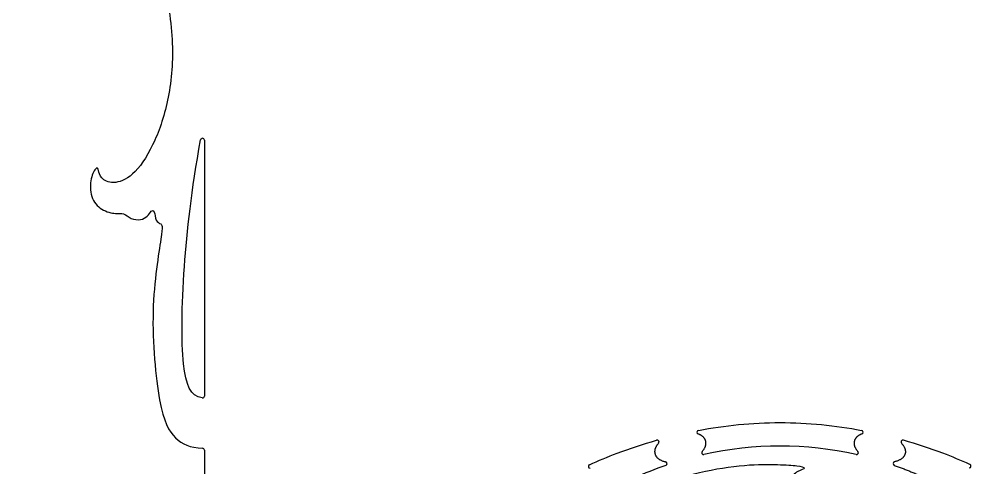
# Model space of a CAD drawing. Header units: millimetres. Extents: x -115 to 95, y -178 to 100.
# Drawn here: x -108 to -57, y 2.1 to 26.2 of the extents above; entities that cross this region are included whole.
import ezdxf

# ---------------------------------------------------------------- set-up
doc = ezdxf.new("R2010")
doc.units = ezdxf.units.MM
doc.header["$MEASUREMENT"] = 0
doc.layers.add('Layer 03', color=5, linetype='Continuous')

msp = doc.modelspace()

# ---------------------------------------------------------------- linework, layer by layer
at = {"layer": 'Layer 03'}
for p, q in [((-98.073, 19.673), (-98.073, 5.978)), ((-98.073, 3.091), (-98.073, -14.052))]:
    msp.add_line(p, q, dxfattribs=at)
for centre, radius, start, end in [((-98.173, 19.673), 0.1, 360, 169.6742), ((-98.173, 5.978), 0.1, 262.085, 0), ((-71.587, 4.045), 0.1, 100.6914, 248.968), ((-62.889, 4.045), 0.1, 291.032, 79.3086), ((-73.819, 3.519), 0.1, 317.1734, 105.8046), ((-60.657, 3.519), 0.1, 74.1954, 222.8266), ((-98.173, 3.091), 0.1, 0, 88.4708), ((-67.238, -15.34), 18.642, 77.3738, 102.6262), ((-71.334, 2.948), 0.1, 137.4546, 282.6262), ((-63.141, 2.948), 0.1, 257.3738, 42.5454), ((-77.404, 2.214), 0.1, 114.3236, 264.7703), ((-67.238, -15.34), 18.642, 109.1645, 120.3507), ((-73.39, 2.363), 0.1, 289.1645, 76.9057), ((-61.085, 2.363), 0.1, 103.0943, 250.8355), ((-57.111, 2.231), 0.1, 276.4996, 65.7767)]:
    msp.add_arc(centre, radius, start, end, dxfattribs=at)
for points, knots in [([(-104.471, 59.831), (-105.131, 59.753), (-106.064, 60.102), (-106.156, 60.454), (-106.022, 61.003), (-106.541, 61.612), (-107.768, 61.317), (-108.115, 59.655), (-106.419, 58.527), (-104.614, 58.443), (-104.342, 58.48), (-104.338, 57.233), (-105.693, 55.458), (-107.348, 50.913), (-107.6, 46.283), (-107.373, 42.933), (-106.561, 39.455), (-104.724, 35.885), (-103.606, 34.491), (-103.501, 34.271), (-104.201, 34.305), (-104.888, 34.016), (-105.253, 33.103), (-105.178, 32.116), (-104.877, 31.568), (-104.673, 31.633), (-104.609, 32.008), (-104.094, 32.406), (-102.945, 32.137), (-101.363, 30.697), (-100.218, 28.446), (-99.643, 24.738), (-99.952, 21.71), (-100.801, 19.281), (-101.92, 17.659), (-103.005, 17.293), (-103.659, 17.622), (-103.739, 18.112), (-103.829, 18.283), (-104.189, 17.692), (-104.21, 16.601), (-103.599, 15.89), (-102.758, 15.71), (-102.398, 15.8), (-102.027, 15.44), (-101.467, 15.38), (-101.106, 15.59), (-100.916, 15.92), (-100.726, 15.92), (-100.705, 15.325), (-100.371, 15.181), (-100.259, 15.086), (-101.033, 10.696), (-100.516, 5.094), (-99.723, 3.62), (-98.835, 3.209), (-98.171, 3.191)], [8896.002726, 8896.002726, 8896.002726, 8896.002726, 8897.460345, 8898.982002, 8900.503659, 8902.025316, 8903.546973, 8905.06863, 8906.590288, 8908.111945, 8909.633602, 8911.155259, 8912.676916, 8914.198573, 8915.72023, 8917.241887, 8918.763544, 8920.285201, 8921.806858, 8923.328515, 8924.850172, 8926.371829, 8927.893486, 8929.415144, 8930.936801, 8932.458458, 8933.980115, 8935.501772, 8937.023429, 8938.545086, 8940.066743, 8941.5884, 8943.110057, 8944.631714, 8946.153371, 8947.675028, 8949.196685, 8950.718343, 8952.24, 8953.761657, 8955.283314, 8956.804971, 8958.326628, 8959.848285, 8961.369942, 8962.891599, 8964.413256, 8965.934913, 8967.45657, 8968.978227, 8970.499884, 8972.021541, 8973.543199, 8975.064856, 8976.586513, 8978.038422, 8978.038422, 8978.038422, 8978.038422]), ([(-98.187, 5.879), (-98.818, 5.966), (-99.332, 7.183), (-99.276, 12.406), (-98.767, 16.976), (-98.272, 19.691)], [270.851266, 270.851266, 270.851266, 270.851266, 275.819455, 281.076067, 285.747206, 285.747206, 285.747206, 285.747206]), ([(-77.445, 2.305), (-76.968, 2.52), (-75.827, 2.993), (-74.58, 3.407), (-73.846, 3.615)], [110.418351, 110.418351, 110.418351, 110.418351, 111.10671, 112.006932, 112.006932, 112.006932, 112.006932]), ([(-57.07, 2.322), (-57.535, 2.531), (-58.663, 2.998), (-59.896, 3.407), (-60.63, 3.615)], [101.922684, 101.922684, 101.922684, 101.922684, 102.592271, 103.492493, 103.492493, 103.492493, 103.492493]), ([(-74.664, -1.857), (-74.649, -1.757), (-74.674, -1.594), (-75.211, -1.763), (-75.841, -1.376), (-75.522, -0.36), (-73.884, 1.181), (-71.591, 1.952), (-69.01, 2.337), (-67.828, 2.324), (-67.37, 2.311), (-66.911, 2.298), (-66.257, 2.259), (-65.775, 2.123), (-66.272, 1.988), (-66.814, 1.563), (-66.876, 0.933), (-66.797, 0.707)], [-197.460913, -197.460913, -197.460913, -197.460913, -196.70404, -195.477063, -194.250086, -193.02311, -191.796133, -190.569156, -189.34218, -188.115203, -188.115203, -188.115203, -186.888226, -185.66125, -184.434273, -183.207296, -182.083755, -182.083755, -182.083755, -182.083755])]:
    msp.add_open_spline(points, degree=3, knots=knots, dxfattribs=at)
for points in [[(-71.605, 4.143), (-70.205, 4.408), (-68.737, 4.562), (-67.238, 4.562)], [(-67.238, 4.562), (-65.738, 4.562), (-64.27, 4.408), (-62.87, 4.143)]]:
    msp.add_open_spline(points, degree=3, dxfattribs=at)
for points, weights, knots in [([(-71.408, 3.016), (-71.152, 3.295), (-71.216, 3.56), (-71.278, 3.82), (-71.622, 3.952)], [0.855791758834, 0.871658678205, 1, 0.8738835999, 0.85637569841], [189.539108, 189.539108, 189.539108, 190.227407, 190.227407, 190.903773, 190.903773, 190.903773]), ([(-62.853, 3.952), (-63.197, 3.82), (-63.26, 3.56), (-63.324, 3.295), (-63.067, 3.016)], [0.856375706758, 0.873883629969, 1, 0.871658770002, 0.855791781532], [179.281353, 179.281353, 179.281353, 179.95772, 179.95772, 180.646018, 180.646018, 180.646018]), ([(-73.745, 3.451), (-74.006, 3.17), (-73.941, 2.903), (-73.862, 2.575), (-73.368, 2.46)], [0.855569471493, 0.870736178844, 1, 0.845967373651, 0.853946350548], [112.266342, 112.266342, 112.266342, 112.959589, 112.959589, 113.785671, 113.785671, 113.785671]), ([(-60.73, 3.451), (-60.47, 3.17), (-60.534, 2.903), (-60.613, 2.575), (-61.108, 2.46)], [0.855569474143, 0.870736190134, 1, 0.84596738425, 0.85394634945], [103.751903, 103.751903, 103.751903, 104.445149, 104.445149, 105.271232, 105.271232, 105.271232])]:
    msp.add_rational_spline(points, weights, degree=2, knots=knots, dxfattribs=at)
msp.add_rational_spline([(-61.118, 2.268), (-59.39, 1.668), (-57.812, 0.743)], [0.90082881356, 0.880497628502, 0.868910037048], degree=2, dxfattribs=at)

doc.saveas('drawing.dxf')
